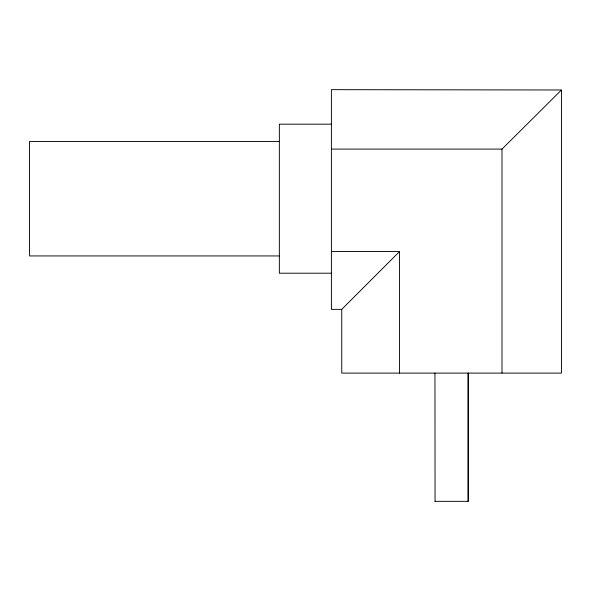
<?xml version="1.0" encoding="UTF-8"?>
<svg xmlns="http://www.w3.org/2000/svg" width="591" height="591" viewBox="0 0 591 591"><rect width="100%" height="100%" fill="white"/><g stroke="black" fill="none" stroke-linecap="round" stroke-linejoin="round"><path stroke-width="0.89" d="M502.01 373.106L502.01 149.095L561.45 89.987L561.45 373.106L341.738 373.106L341.738 309.366L399.553 251.552L331.403 251.552M331.403 124.176L279.358 124.176L279.358 273.212L331.403 273.212M279.358 141.448L29.55 141.448L29.55 255.94L279.358 255.94M331.403 149.095L502.01 149.095M341.738 309.366L331.403 309.366L331.403 89.655L561.118 89.987M434.961 501.345L468.235 501.345L468.235 373.106M468.146 373.106L468.146 501.345M434.961 373.106L435.05 501.345M399.553 251.552L399.553 373.106"/></g></svg>
